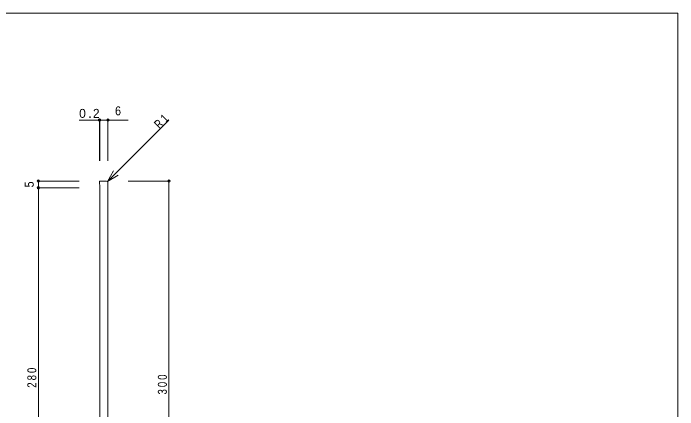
# Model space of a CAD drawing. Units: millimetres on the paper, with parts at other scales. Extents: x -141 to 141, y -98 to 98.
# Drawn here: x -22.2 to 141, y 0 to 97.5 of the extents above; entities that cross this region are included whole.
import ezdxf
from ezdxf.enums import TextEntityAlignment as Align

# ---------------------------------------------------------------- set-up
doc = ezdxf.new("R2010")
doc.units = ezdxf.units.MM
doc.header["$PDMODE"] = 32
doc.header["$PDSIZE"] = 0.6
for name, color, linetype, lineweight in [('3-0_ＫＢ製品', 2, 'Continuous', 9), ('3-3_寸法', 4, 'Continuous', 9), ('3-4_引出線字', 4, 'Continuous', 9), ('F-0_図面枠', 5, 'Continuous', 9)]:
    doc.layers.add(name, color=color, linetype=linetype, lineweight=lineweight)
doc.layers.add('3-5_文字', color=7, linetype='Continuous')
doc.styles.add('HGｺﾞｼｯｸM', font='')
doc.styles.get('HGｺﾞｼｯｸM').set_extended_font_data('HGｺﾞｼｯｸM')

msp = doc.modelspace()

# ---------------------------------------------------------------- linework, layer by layer
at = {"layer": '3-0_ＫＢ製品'}
for p, q in [((-1.033, 56.25), (-0.967, 54.583)), ((0.7, 56.25), (-1.033, 56.25)), ((1.033, -43.417), (1.033, 55.917)), ((-0.967, -38.75), (-0.967, 54.583))]:
    msp.add_line(p, q, dxfattribs=at)
msp.add_arc((0.7, 55.917), 0.333, 0, 90, dxfattribs=at)
at = {"layer": '3-3_寸法'}
for p, q in [((-1.033, 71.25), (-1.033, 61.25)), ((-0.967, 71.25), (-0.967, 61.25)), ((1.033, 71.25), (1.033, 61.25)), ((-16.033, 56.25), (-16.033, 54.583)), ((-16.033, 56.25), (-6.033, 56.25)), ((16.033, 56.25), (6.033, 56.25)), ((16.033, -43.75), (16.033, 56.25)), ((-16.033, 54.583), (-6.033, 54.583)), ((-16.033, 54.583), (-16.033, -38.75))]:
    msp.add_line(p, q, dxfattribs=at)
msp.add_lwpolyline([(6.033, 71.25), (-0.967, 71.25), (-6.033, 71.25)], dxfattribs=at)
for p in [(-1.033, 71.25), (-0.967, 71.25), (1.033, 71.25), (-16.033, 56.25), (16.033, 56.25), (-16.033, 54.583)]:
    msp.add_point(p, dxfattribs=at)
at = {"layer": '3-4_引出線字'}
for q in [(16.033, 71.25), (2.436, 58.75), (3.534, 57.652)]:
    msp.add_line((0.936, 56.152), q, dxfattribs=at)
at = {"layer": 'F-0_図面枠'}
for p, q in [((-141, 97.5), (141, 97.5)), ((141, 97.5), (141, -97.5))]:
    msp.add_line(p, q, dxfattribs=at)

# ---------------------------------------------------------------- texts
at = {"layer": '3-3_寸法', "color": 7, "style": 'HGｺﾞｼｯｸM', "width": 0.9}
msp.add_text('6', height=2.199, dxfattribs=at).set_placement((2.783, 71.75), align=Align.BOTTOM_LEFT)
msp.add_text('5', height=2.199, rotation=90, dxfattribs=at).set_placement((-16.533, 54.667), align=Align.BOTTOM_LEFT)
at = {"layer": '3-3_寸法', "color": 7, "insert": (-6.033, 71.75), "char_height": 2.199, "attachment_point": 7, "style": 'HGｺﾞｼｯｸM'}
msp.add_mtext('\\T1.38;0.2', dxfattribs=at)
at = {"layer": '3-3_寸法', "color": 7, "char_height": 2.199, "attachment_point": 7, "rotation": 90, "style": 'HGｺﾞｼｯｸM'}
for s, insert in [('\\T1.38;\\W0.8;280', (-16.533, 5.417)), ('\\T1.38;\\W0.8;300', (15.533, 3.75))]:
    msp.add_mtext(s, dxfattribs=dict(at, insert=insert))
at = {"layer": '3-5_文字', "insert": (13.735, 68.952), "char_height": 2.199, "attachment_point": 7, "rotation": 45, "style": 'HGｺﾞｼｯｸM'}
msp.add_mtext('\\T1.36;\\W0.75;R1', dxfattribs=at)

doc.saveas('drawing.dxf')
